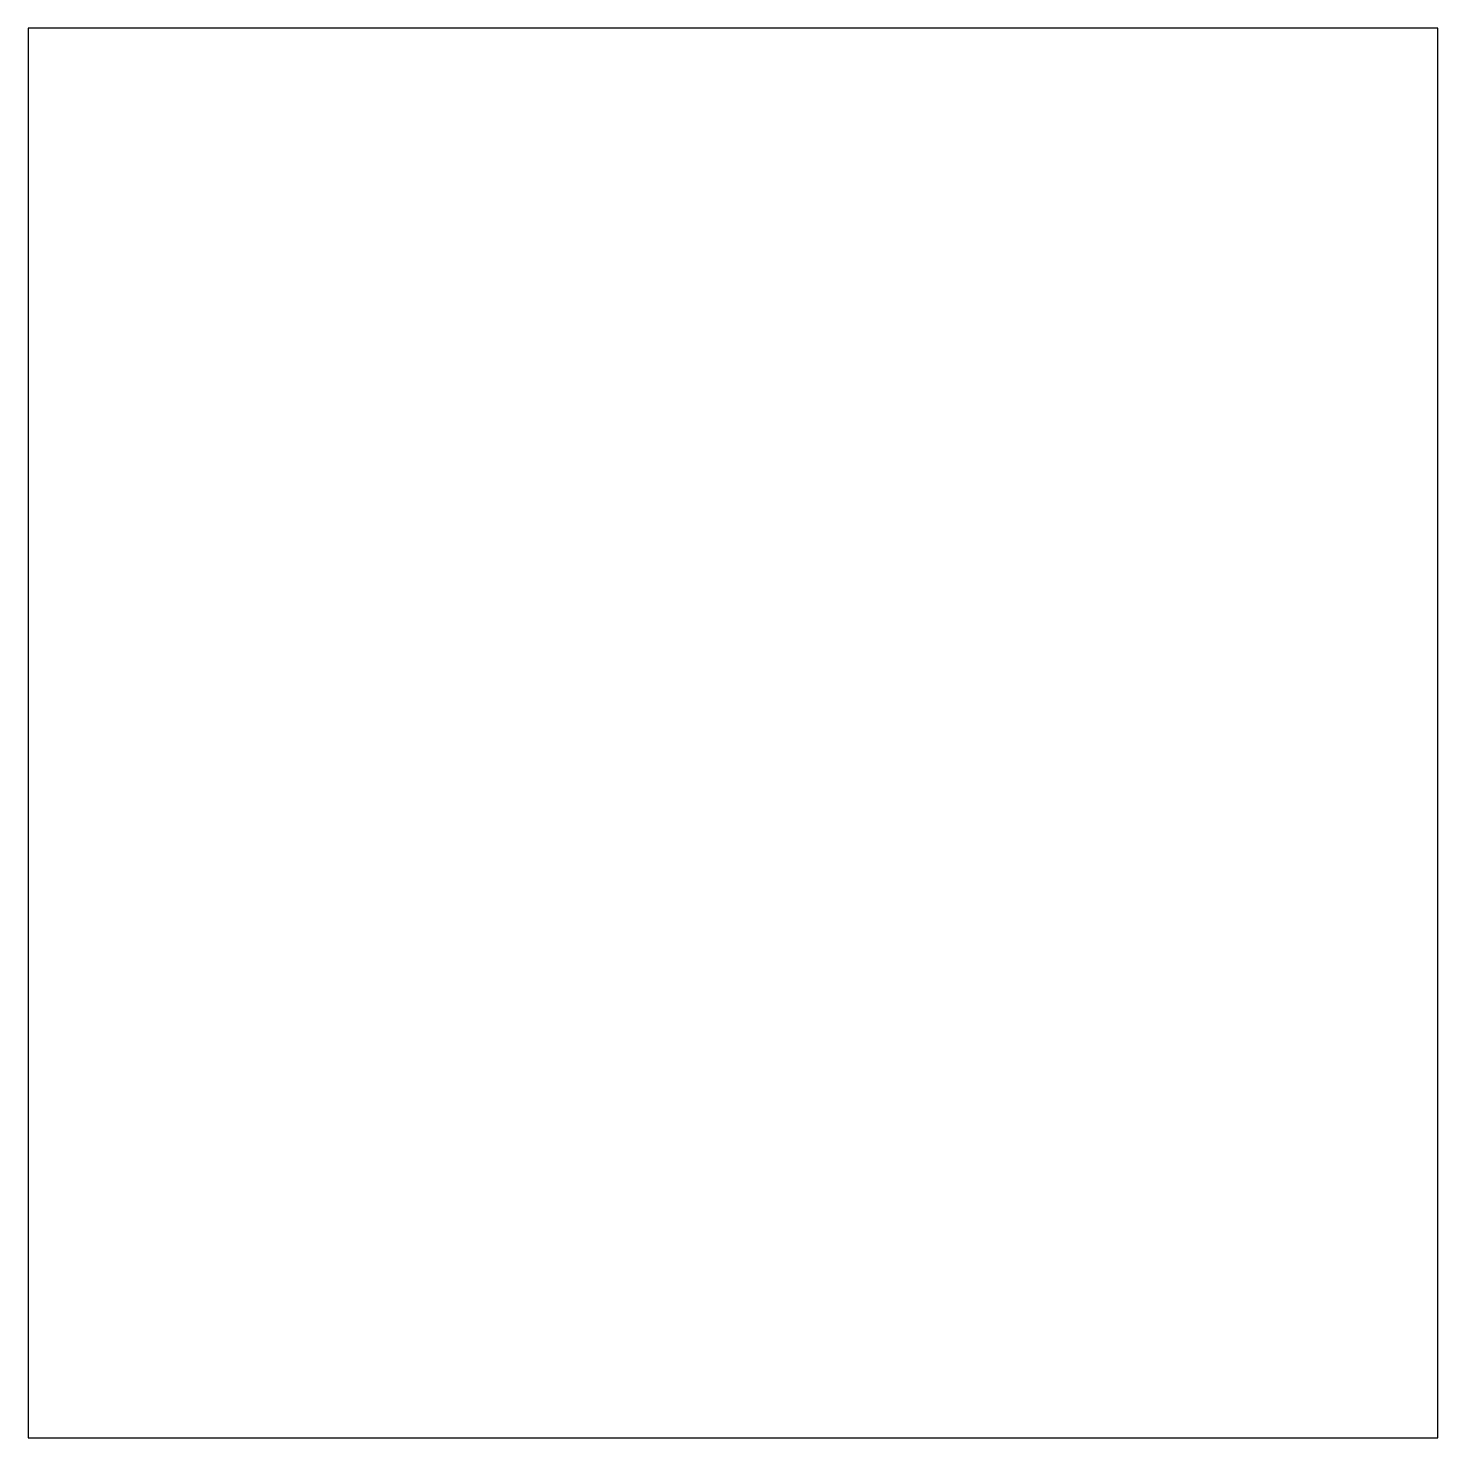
# Model space of a CAD drawing. Header units: metres. Extents: x 50 to 150, y 50 to 150.
import ezdxf

# ---------------------------------------------------------------- set-up
doc = ezdxf.new("R2010")
doc.units = ezdxf.units.M

msp = doc.modelspace()

# ---------------------------------------------------------------- linework, layer by layer
for p, q in [((150, 150), (50, 150)), ((50, 150), (50, 50)), ((150, 50), (150, 150)), ((50, 50), (150, 50))]:
    msp.add_line(p, q)

doc.saveas('drawing.dxf')
